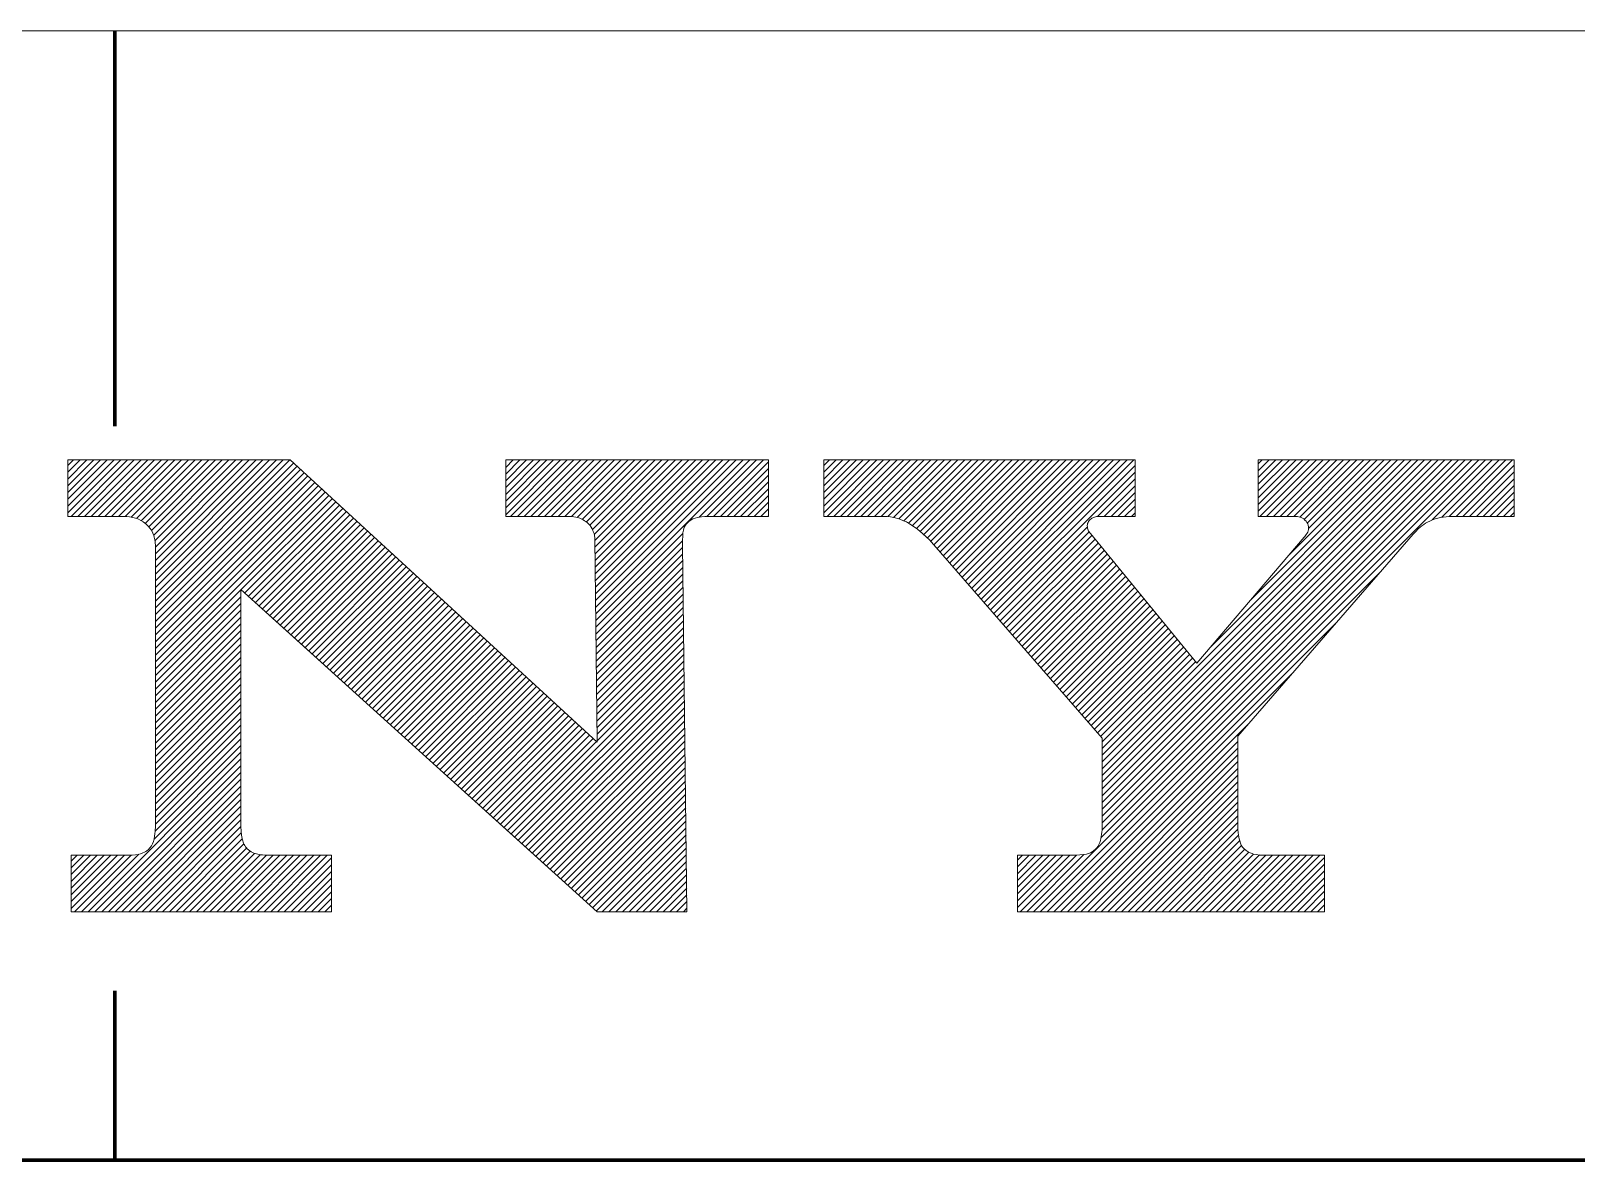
# Paper-space layout 'Sheet 1' of a CAD drawing. Header units: millimetres. Extents: x 0 to 594, y 0 to 420.
# Drawn here: x 296.26 to 309.93, y 410 to 420 of the extents above; entities that cross this region are included whole.
import ezdxf

# ---------------------------------------------------------------- set-up
doc = ezdxf.new("R2010")
doc.units = ezdxf.units.MM
doc.layers.add('1', color=7, linetype='Continuous')

psp = doc.layouts.new('Sheet 1')

# ---------------------------------------------------------------- linework, layer by layer
at = {"layer": '1', "color": 146, "linetype": 'Continuous', "lineweight": 13}
for p, q in [((0, 420), (594, 420)), ((296.583801, 416.200012), (298.551758, 416.200012)), ((296.583801, 415.699799), (296.583801, 416.200012)), ((296.583801, 415.732025), (297.051758, 416.200012)), ((296.583801, 415.791901), (296.991913, 416.200012)), ((296.583801, 415.851746), (296.932037, 416.200012)), ((296.583801, 415.911621), (296.872192, 416.200012)), ((296.583801, 415.971466), (296.812317, 416.200012)), ((296.583801, 416.031342), (296.752472, 416.200012)), ((296.583801, 416.091217), (296.692596, 416.200012)), ((296.583801, 416.151062), (296.632721, 416.200012)), ((296.611389, 415.699799), (297.111633, 416.200012)), ((296.671234, 415.699799), (297.171478, 416.200012)), ((296.73114, 415.699799), (297.231354, 416.200012)), ((296.790985, 415.699799), (297.291229, 416.200012)), ((296.850861, 415.699799), (297.351105, 416.200012)), ((296.910706, 415.699799), (297.41095, 416.200012)), ((296.970581, 415.699799), (297.470825, 416.200012)), ((297.030426, 415.699799), (297.530701, 416.200012)), ((297.090271, 415.699738), (297.590546, 416.200012)), ((297.144073, 415.693695), (297.650421, 416.200012)), ((297.191559, 415.681305), (297.710266, 416.200012)), ((297.232727, 415.662628), (297.770142, 416.200012)), ((297.268097, 415.638092), (297.829987, 416.200012)), ((297.299011, 415.609161), (297.889862, 416.200012)), ((297.324188, 415.574493), (297.949707, 416.200012)), ((297.343109, 415.533508), (298.009583, 416.200012)), ((297.354523, 415.485046), (298.069458, 416.200012)), ((297.358307, 415.009979), (298.54837, 416.200012)), ((297.358307, 415.069824), (298.488495, 416.200012)), ((297.358307, 415.1297), (298.42865, 416.200012)), ((297.358307, 415.189545), (298.368774, 416.200012)), ((297.358307, 415.24942), (298.308899, 416.200012)), ((297.358307, 415.309265), (298.249054, 416.200012)), ((297.358307, 415.369141), (298.189178, 416.200012)), ((297.358307, 415.429016), (298.129333, 416.200012)), ((297.358307, 414.950104), (298.581146, 416.172943)), ((301.269501, 413.699707), (298.551758, 416.199982)), ((300.458679, 415.699799), (300.458679, 416.200012)), ((300.458679, 416.200012), (302.783783, 416.200012)), ((300.458679, 415.71579), (300.942902, 416.200012)), ((300.458679, 415.775635), (300.883026, 416.200012)), ((300.458679, 415.83551), (300.823181, 416.200012)), ((300.458679, 415.895386), (300.763306, 416.200012)), ((300.458679, 415.955231), (300.703461, 416.200012)), ((300.458679, 416.015106), (300.643585, 416.200012)), ((300.458679, 416.074951), (300.58374, 416.200012)), ((300.458679, 416.134827), (300.523865, 416.200012)), ((300.458679, 416.194672), (300.46402, 416.200012)), ((300.502533, 415.699799), (301.002777, 416.200012)), ((300.562408, 415.699799), (301.062653, 416.200012)), ((300.622253, 415.699799), (301.122498, 416.200012)), ((300.682129, 415.699799), (301.182373, 416.200012)), ((300.741974, 415.699799), (301.242218, 416.200012)), ((300.801849, 415.699799), (301.302094, 416.200012)), ((300.861694, 415.699799), (301.361969, 416.200012)), ((300.92157, 415.699799), (301.421814, 416.200012)), ((300.981445, 415.699799), (301.481689, 416.200012)), ((301.040741, 415.699219), (301.541534, 416.200012)), ((301.092346, 415.690948), (301.60141, 416.200012)), ((301.135498, 415.674225), (301.661255, 416.200012)), ((301.172272, 415.651184), (301.72113, 416.200012)), ((301.202576, 415.621613), (301.781006, 416.200012)), ((301.225708, 415.584869), (301.840881, 416.200012)), ((301.24234, 415.541626), (301.900726, 416.200012)), ((301.247925, 415.487366), (301.960602, 416.200012)), ((301.248627, 415.428223), (302.020447, 416.200012)), ((301.249359, 415.369049), (302.080322, 416.200012)), ((301.250061, 415.309906), (302.140167, 416.200012)), ((301.250793, 415.250732), (302.200043, 416.200012)), ((301.251495, 415.19162), (302.259918, 416.200012)), ((301.252228, 415.132477), (302.319763, 416.200012)), ((301.25293, 415.073303), (302.379639, 416.200012)), ((301.253632, 415.01413), (302.439484, 416.200012)), ((301.254333, 414.955017), (302.49939, 416.200012)), ((301.255066, 414.895874), (302.559235, 416.200012)), ((301.255768, 414.8367), (302.61911, 416.200012)), ((302.172211, 415.693268), (302.678955, 416.200012)), ((302.238464, 415.699677), (302.738831, 416.200012)), ((302.298431, 415.699799), (302.783783, 416.18512)), ((302.783783, 416.200012), (302.783783, 415.699799)), ((303.274689, 416.200012), (303.274689, 415.699799)), ((306.02887, 416.200012), (303.274689, 416.200012)), ((303.274689, 415.732025), (303.742676, 416.200012)), ((303.274689, 415.791901), (303.682831, 416.200012)), ((303.274689, 415.851746), (303.622955, 416.200012)), ((303.274689, 415.911621), (303.56311, 416.200012)), ((303.274689, 415.971466), (303.503235, 416.200012)), ((303.274689, 416.031342), (303.44339, 416.200012)), ((303.274689, 416.091217), (303.383514, 416.200012)), ((303.274689, 416.151062), (303.323639, 416.200012)), ((303.302307, 415.699799), (303.802551, 416.200012)), ((303.362152, 415.699799), (303.862427, 416.200012)), ((303.422028, 415.699799), (303.922272, 416.200012)), ((303.481903, 415.699799), (303.982147, 416.200012)), ((303.541779, 415.699799), (304.041992, 416.200012)), ((303.601624, 415.699799), (304.101868, 416.200012)), ((303.661499, 415.699799), (304.161743, 416.200012)), ((303.721344, 415.699799), (304.221619, 416.200012)), ((303.781219, 415.699799), (304.281464, 416.200012)), ((303.840027, 415.6987), (304.341339, 416.200012)), ((303.891846, 415.690704), (304.401184, 416.200012)), ((303.939026, 415.678009), (304.46106, 416.200012)), ((303.982483, 415.661591), (304.520905, 416.200012)), ((304.022369, 415.641571), (304.58078, 416.200012)), ((304.059509, 415.618896), (304.640625, 416.200012)), ((304.094299, 415.593842), (304.7005, 416.200012)), ((304.127197, 415.566833), (304.760376, 416.200012)), ((304.159149, 415.53894), (304.820221, 416.200012)), ((304.190308, 415.510223), (304.880096, 416.200012)), ((304.220734, 415.480804), (304.939972, 416.200012)), ((304.249115, 415.44931), (304.999847, 416.200012)), ((304.276947, 415.417297), (305.059692, 416.200012)), ((304.304779, 415.385254), (305.119568, 416.200012)), ((304.332642, 415.35321), (305.179413, 416.200012)), ((304.360443, 415.321198), (305.239288, 416.200012)), ((304.388306, 415.289154), (305.299133, 416.200012)), ((304.416107, 415.257141), (305.359009, 416.200012)), ((304.44397, 415.225098), (305.418854, 416.200012)), ((304.471771, 415.193054), (305.478729, 416.200012)), ((304.499634, 415.161041), (305.538605, 416.200012)), ((304.527435, 415.129028), (305.59848, 416.200012)), ((304.555298, 415.096985), (305.658325, 416.200012)), ((304.583099, 415.064941), (305.718201, 416.200012)), ((304.610962, 415.032898), (305.778046, 416.200012)), ((304.638794, 415.000885), (305.837921, 416.200012)), ((304.666626, 414.968872), (305.897797, 416.200012)), ((304.694458, 414.936829), (305.957642, 416.200012)), ((304.72229, 414.904785), (306.017517, 416.200012)), ((305.130432, 412.200012), (309.130402, 416.200012)), ((305.728638, 412.858093), (309.070557, 416.200012)), ((305.736847, 412.926178), (309.010681, 416.200012)), ((305.737946, 412.987152), (308.950836, 416.200012)), ((305.737946, 413.046997), (308.890961, 416.200012)), ((305.737946, 413.106873), (308.831116, 416.200012)), ((305.737946, 413.166718), (308.77124, 416.200012)), ((305.737946, 413.226593), (308.711365, 416.200012)), ((305.737946, 413.286469), (308.65152, 416.200012)), ((305.737946, 413.346313), (308.591644, 416.200012)), ((305.737946, 413.406189), (308.531799, 416.200012)), ((305.737946, 413.466034), (308.471924, 416.200012)), ((305.737946, 413.525909), (308.412048, 416.200012)), ((306.02887, 416.200012), (306.02887, 415.699799)), ((306.701782, 414.549591), (308.352173, 416.200012)), ((307.048401, 414.956116), (308.292328, 416.200012)), ((307.119781, 416.200012), (307.119781, 415.699799)), ((309.383759, 416.200012), (307.119781, 416.200012)), ((307.119781, 415.74585), (307.573975, 416.200012)), ((307.119781, 415.805695), (307.514099, 416.200012)), ((307.119781, 415.86557), (307.454224, 416.200012)), ((307.119781, 415.925415), (307.394379, 416.200012)), ((307.119781, 415.985291), (307.334503, 416.200012)), ((307.119781, 416.045135), (307.274658, 416.200012)), ((307.119781, 416.105011), (307.214783, 416.200012)), ((307.119781, 416.164886), (307.154938, 416.200012)), ((307.133606, 415.699799), (307.63382, 416.200012)), ((307.193451, 415.699799), (307.693695, 416.200012)), ((307.253326, 415.699799), (307.75354, 416.200012)), ((307.313171, 415.699799), (307.813416, 416.200012)), ((307.373047, 415.699799), (307.873291, 416.200012)), ((307.39505, 415.36261), (308.232452, 416.200012)), ((307.432892, 415.699799), (307.933167, 416.200012)), ((307.487671, 415.694672), (307.993011, 416.200012)), ((307.526306, 415.673462), (308.052887, 416.200012)), ((307.553406, 415.640656), (308.112732, 416.200012)), ((307.564484, 415.591888), (308.172607, 416.200012)), ((308.659241, 415.668976), (309.190277, 416.200012)), ((308.74295, 415.692841), (309.250153, 416.200012)), ((308.809174, 415.699219), (309.310028, 416.200012)), ((308.869629, 415.699799), (309.369873, 416.200012)), ((308.929504, 415.699799), (309.383759, 416.154053)), ((309.383759, 416.200012), (309.383759, 415.699799)), ((297.358307, 414.890259), (298.612335, 416.144257)), ((297.358307, 414.830383), (298.643494, 416.11554)), ((297.358307, 414.770508), (298.674683, 416.086914)), ((297.358307, 414.710663), (298.705872, 416.058228)), ((297.358307, 414.650787), (298.73703, 416.02951)), ((302.358307, 415.699799), (302.783783, 416.125275)), ((302.418152, 415.699799), (302.783783, 416.065399)), ((304.750122, 414.872772), (306.02887, 416.15152)), ((304.777954, 414.840759), (306.02887, 416.091644)), ((305.696198, 415.699097), (306.02887, 416.031799)), ((308.989349, 415.699799), (309.383759, 416.094177)), ((309.049225, 415.699799), (309.383759, 416.034332)), ((297.358307, 414.590942), (298.768219, 416.000824)), ((297.358307, 414.531067), (298.799408, 415.972137)), ((297.358307, 414.471222), (298.830566, 415.943451)), ((297.358307, 414.411346), (298.861755, 415.914795)), ((297.358307, 414.351501), (298.892944, 415.886108)), ((302.478027, 415.699799), (302.783783, 416.005554)), ((302.537872, 415.699799), (302.783783, 415.945679)), ((302.597778, 415.699799), (302.783783, 415.885834)), ((305.756714, 415.699799), (306.02887, 415.971924)), ((305.816589, 415.699799), (306.02887, 415.912079)), ((309.10907, 415.699799), (309.383759, 415.974457)), ((309.168945, 415.699799), (309.383759, 415.914581)), ((298.1185, 415.051819), (298.924133, 415.857422)), ((298.149902, 415.023376), (298.955292, 415.828735)), ((298.181335, 414.994934), (298.986481, 415.800049)), ((298.212769, 414.966492), (299.01767, 415.771362)), ((298.244202, 414.938049), (299.048828, 415.742645)), ((302.657623, 415.699799), (302.783783, 415.825958)), ((302.717499, 415.699799), (302.783783, 415.766083)), ((305.876465, 415.699799), (306.02887, 415.852203)), ((305.93631, 415.699799), (306.02887, 415.792358)), ((309.22879, 415.699799), (309.383759, 415.854736)), ((309.288666, 415.699799), (309.383759, 415.794861)), ((297.089233, 415.699799), (296.583801, 415.699799)), ((298.275604, 414.909607), (299.080017, 415.71402)), ((298.307037, 414.881165), (299.111206, 415.685303)), ((298.33847, 414.852692), (299.142365, 415.656616)), ((298.369904, 414.824249), (299.173553, 415.62793)), ((300.458679, 415.699799), (301.018677, 415.699799)), ((302.244873, 415.699799), (302.783783, 415.699799)), ((302.777344, 415.699799), (302.783783, 415.706238)), ((303.831055, 415.699799), (303.274689, 415.699799)), ((304.805786, 414.808716), (305.606415, 415.609344)), ((305.715393, 415.699799), (306.02887, 415.699799)), ((305.996185, 415.699799), (306.02887, 415.732483)), ((307.444153, 415.699799), (307.119781, 415.699799)), ((308.825226, 415.699799), (309.383759, 415.699799)), ((309.348541, 415.699799), (309.383759, 415.735016)), ((298.401306, 414.795807), (299.204742, 415.599243)), ((298.432739, 414.767365), (299.235901, 415.570557)), ((298.464172, 414.738922), (299.26709, 415.541901)), ((298.495575, 414.710541), (299.298279, 415.513214)), ((298.527008, 414.682098), (299.329468, 415.484528)), ((301.269501, 413.699707), (301.247772, 415.501068)), ((301.2565, 414.777557), (302.026794, 415.547852)), ((301.257202, 414.718384), (302.023529, 415.484741)), ((305.737885, 413.736084), (304.228088, 415.47348)), ((304.833618, 414.776672), (305.621155, 415.56424)), ((304.86145, 414.744629), (305.647308, 415.530487)), ((304.889282, 414.712616), (305.674286, 415.497589)), ((305.633179, 415.547699), (306.574249, 414.400116)), ((306.574249, 414.400055), (307.525543, 415.515686)), ((308.491455, 415.543976), (306.937988, 413.75415)), ((297.358307, 412.949768), (297.358307, 415.449554)), ((298.558441, 414.653656), (299.360626, 415.455841)), ((298.589874, 414.625214), (299.391815, 415.427155)), ((298.621277, 414.596771), (299.423004, 415.398438)), ((298.65271, 414.568329), (299.454163, 415.369751)), ((298.684113, 414.539886), (299.485352, 415.341125)), ((301.257935, 414.659271), (302.023346, 415.424652)), ((301.258636, 414.600098), (302.024078, 415.36554)), ((302.023041, 415.449554), (302.063049, 412.200043)), ((304.917114, 414.680603), (305.701233, 415.464722)), ((304.944946, 414.64856), (305.72821, 415.431824)), ((304.972809, 414.616516), (305.755188, 415.398895)), ((305.00061, 414.584473), (305.782166, 415.366028)), ((305.028473, 414.55249), (305.809113, 415.33313)), ((298.715576, 414.511444), (299.516541, 415.312408)), ((298.746979, 414.483002), (299.547699, 415.283722)), ((298.778412, 414.454559), (299.578888, 415.255035)), ((298.809814, 414.426117), (299.610077, 415.226349)), ((298.841248, 414.397675), (299.641235, 415.197662)), ((301.259338, 414.540955), (302.024811, 415.306396)), ((301.26004, 414.481781), (302.025513, 415.247253)), ((305.056274, 414.520447), (305.83609, 415.300262)), ((305.084137, 414.488403), (305.863068, 415.267365)), ((305.111969, 414.45636), (305.890045, 415.234436)), ((305.139801, 414.424316), (305.917023, 415.201599)), ((305.190277, 412.200012), (308.209961, 415.219696)), ((298.872681, 414.369263), (299.672424, 415.169006)), ((298.904114, 414.34082), (299.703583, 415.14032)), ((298.935516, 414.312378), (299.734802, 415.111633)), ((298.966949, 414.283936), (299.765961, 415.082947)), ((301.260773, 414.422638), (302.026245, 415.188141)), ((301.261475, 414.363525), (302.026978, 415.128998)), ((301.262207, 414.304352), (302.02771, 415.069885)), ((305.167633, 414.392334), (305.94397, 415.168671)), ((305.195465, 414.360291), (305.970947, 415.135803)), ((305.223297, 414.328247), (305.997925, 415.102905)), ((305.251129, 414.296204), (306.024902, 415.070007)), ((297.358307, 414.291626), (298.115509, 415.048828)), ((297.358307, 414.23175), (298.115509, 414.988922)), ((297.358307, 414.171844), (298.115509, 414.929077)), ((298.115509, 415.054504), (298.115417, 412.949768)), ((301.269592, 412.200012), (298.115509, 415.054504)), ((298.998383, 414.255493), (299.797119, 415.05423)), ((299.029785, 414.227051), (299.828339, 415.025543)), ((299.061218, 414.198608), (299.859497, 414.996857)), ((299.092651, 414.170166), (299.890686, 414.968201)), ((299.124084, 414.141724), (299.921844, 414.939514)), ((301.262909, 414.245209), (302.028442, 415.010712)), ((301.263611, 414.186035), (302.029175, 414.951599)), ((305.278961, 414.264221), (306.05188, 415.03714)), ((305.306793, 414.232178), (306.078857, 415.004211)), ((305.334625, 414.200134), (306.105835, 414.971313)), ((305.362457, 414.168091), (306.132782, 414.938446)), ((297.358307, 414.112), (298.115509, 414.869202)), ((297.358307, 414.052124), (298.115509, 414.809326)), ((299.155487, 414.113281), (299.953033, 414.910828)), ((299.18692, 414.084839), (299.984222, 414.882141)), ((299.218353, 414.056396), (300.015381, 414.853455)), ((299.249786, 414.027954), (300.04657, 414.824768)), ((299.281189, 413.999542), (300.077759, 414.796112)), ((301.264343, 414.126923), (302.029877, 414.892426)), ((301.265045, 414.067749), (302.03064, 414.833313)), ((305.390289, 414.136108), (306.15976, 414.905548)), ((305.418121, 414.104065), (306.186737, 414.872681)), ((305.445953, 414.072021), (306.213715, 414.839752)), ((305.473785, 414.039978), (306.240692, 414.806854)), ((297.358307, 413.992279), (298.115509, 414.749481)), ((297.358307, 413.932404), (298.115509, 414.689606)), ((299.312622, 413.9711), (300.108917, 414.767426)), ((299.344055, 413.942657), (300.140106, 414.738739)), ((299.375458, 413.914215), (300.171295, 414.710052)), ((299.406891, 413.885773), (300.202484, 414.681335)), ((299.438324, 413.85733), (300.233643, 414.652649)), ((301.265778, 414.008606), (302.031342, 414.7742)), ((301.266479, 413.949432), (302.032074, 414.715027)), ((301.267212, 413.890289), (302.032806, 414.655914)), ((305.250153, 412.200012), (307.81665, 414.76651)), ((305.501617, 414.007935), (306.26767, 414.773987)), ((305.529449, 413.975952), (306.294647, 414.741089)), ((305.557312, 413.943909), (306.321594, 414.708221)), ((305.585144, 413.911865), (306.348572, 414.675323)), ((297.358307, 413.872559), (298.115509, 414.629761)), ((297.358307, 413.812683), (298.115509, 414.569885)), ((299.469727, 413.828888), (300.264832, 414.623962)), ((299.50116, 413.800446), (300.296021, 414.595306)), ((299.532593, 413.772003), (300.327179, 414.56662)), ((299.563995, 413.743561), (300.358368, 414.537933)), ((301.267914, 413.831177), (302.033508, 414.596771)), ((301.268616, 413.772003), (302.034271, 414.537659)), ((305.612976, 413.879822), (306.375549, 414.642395)), ((305.640808, 413.847839), (306.402527, 414.609528)), ((305.66864, 413.815796), (306.429504, 414.57663)), ((305.696472, 413.783752), (306.456482, 414.543732)), ((297.358307, 413.752838), (298.115509, 414.509979)), ((297.358307, 413.692963), (298.115479, 414.450134)), ((297.358307, 413.633087), (298.115479, 414.390259)), ((299.595428, 413.715118), (300.389557, 414.509247)), ((299.626862, 413.686676), (300.420715, 414.48056)), ((299.658295, 413.658264), (300.451904, 414.451874)), ((299.689697, 413.629822), (300.483093, 414.423218)), ((299.72113, 413.601379), (300.514252, 414.394531)), ((300.506744, 412.890411), (302.035706, 414.419373)), ((301.269318, 413.71286), (302.035004, 414.478485)), ((305.724304, 413.751709), (306.483429, 414.510864)), ((305.737946, 413.705475), (306.510406, 414.477936)), ((305.737946, 413.64563), (306.537384, 414.445068)), ((305.737946, 413.585754), (306.564362, 414.41217)), ((297.358307, 413.573242), (298.115479, 414.330414)), ((297.358307, 413.513367), (298.115479, 414.270538)), ((299.752563, 413.572937), (300.545441, 414.365845)), ((299.783997, 413.544495), (300.57663, 414.337128)), ((299.815399, 413.516052), (300.607819, 414.308441)), ((299.846832, 413.48761), (300.638977, 414.279755)), ((299.878265, 413.459167), (300.670166, 414.251068)), ((300.538177, 412.861969), (302.036438, 414.36026)), ((300.56958, 412.833527), (302.03717, 414.301086)), ((300.601013, 412.805084), (302.037903, 414.241974)), ((305.310028, 412.200012), (307.42334, 414.313385)), ((297.358307, 413.453522), (298.115479, 414.210693)), ((297.358307, 413.393646), (298.115479, 414.150818)), ((299.909668, 413.430725), (300.701355, 414.222412)), ((299.941101, 413.402283), (300.732513, 414.193726)), ((299.972534, 413.37384), (300.763702, 414.165039)), ((300.003967, 413.345398), (300.794891, 414.136353)), ((300.03537, 413.317017), (300.82605, 414.107666)), ((300.632446, 412.776642), (302.038635, 414.1828)), ((300.663879, 412.748199), (302.039337, 414.123688)), ((297.358307, 413.333801), (298.115479, 414.090942)), ((297.358307, 413.273926), (298.115448, 414.031097)), ((297.358307, 413.214081), (298.115448, 413.971191)), ((300.066803, 413.288574), (300.857239, 414.078979)), ((300.098206, 413.260132), (300.888428, 414.050323)), ((300.129669, 413.231689), (300.919586, 414.021637)), ((300.161072, 413.203247), (300.950775, 413.99292)), ((300.192505, 413.174805), (300.981934, 413.964233)), ((300.695282, 412.719757), (302.04007, 414.064545)), ((300.726715, 412.691315), (302.040833, 414.005432)), ((297.358307, 413.154205), (298.115448, 413.911316)), ((297.358307, 413.09433), (298.115448, 413.851471)), ((300.223907, 413.146362), (301.013153, 413.935547)), ((300.255371, 413.11792), (301.044312, 413.90686)), ((300.286774, 413.089478), (301.07547, 413.878174)), ((300.318207, 413.061035), (301.106689, 413.849518)), ((300.758148, 412.662872), (302.041534, 413.946289)), ((300.789581, 412.63446), (302.042267, 413.887146)), ((300.820984, 412.606018), (302.042999, 413.828033)), ((305.369873, 412.200012), (307.03006, 413.860229)), ((297.358307, 413.034485), (298.115448, 413.791595)), ((297.358307, 412.974609), (298.115448, 413.73175)), ((300.349609, 413.032593), (301.137848, 413.820831)), ((300.381042, 413.00415), (301.169037, 413.792145)), ((300.412476, 412.975739), (301.200195, 413.763458)), ((300.443878, 412.947296), (301.231384, 413.734772)), ((300.475311, 412.918854), (301.262573, 413.706055)), ((300.852417, 412.577576), (302.043732, 413.76886)), ((300.88385, 412.549133), (302.044464, 413.709747)), ((305.429749, 412.200012), (306.937958, 413.708252)), ((305.737946, 413.73587), (305.737946, 412.949738)), ((306.937958, 412.949768), (306.937958, 413.754242)), ((297.346283, 412.842834), (298.115448, 413.61203)), ((297.356689, 412.913116), (298.115448, 413.671875)), ((300.915253, 412.520691), (302.045166, 413.650574)), ((300.946686, 412.492249), (302.045898, 413.591461)), ((305.489594, 412.200012), (306.937958, 413.648407)), ((305.549469, 412.200012), (306.937958, 413.588531)), ((296.763306, 412.200012), (298.115448, 413.552155)), ((296.823181, 412.200012), (298.115448, 413.492279)), ((296.883057, 412.200012), (298.115448, 413.432404)), ((300.978088, 412.463806), (302.046631, 413.532349)), ((301.009521, 412.435364), (302.047363, 413.473206)), ((305.609314, 412.200012), (306.937958, 413.528687)), ((305.669189, 412.200012), (306.937958, 413.468811)), ((296.942932, 412.200012), (298.115448, 413.372528)), ((297.002777, 412.200012), (298.115448, 413.312653)), ((301.040955, 412.406921), (302.048096, 413.414062)), ((301.072388, 412.378479), (302.048828, 413.354919)), ((301.10379, 412.350037), (302.04953, 413.295807)), ((305.729034, 412.200012), (306.937958, 413.408936)), ((305.78891, 412.200012), (306.937958, 413.34906)), ((305.848785, 412.200012), (306.937958, 413.289185)), ((297.062653, 412.200012), (298.115417, 413.252808)), ((297.122498, 412.200012), (298.115417, 413.192932)), ((301.135223, 412.321594), (302.050293, 413.236633)), ((301.166656, 412.293152), (302.050995, 413.177521)), ((305.908661, 412.200012), (306.937958, 413.229309)), ((305.968506, 412.200012), (306.937958, 413.169464)), ((297.182373, 412.200012), (298.115417, 413.133087)), ((297.242218, 412.200012), (298.115417, 413.073212)), ((297.302094, 412.200012), (298.115417, 413.013367)), ((301.19809, 412.26474), (302.051727, 413.118408)), ((301.229492, 412.236298), (302.05246, 413.059235)), ((306.028381, 412.200012), (306.937958, 413.109589)), ((306.088226, 412.200012), (306.937958, 413.049744)), ((297.361938, 412.200012), (298.115417, 412.953491)), ((297.421814, 412.200012), (298.118652, 412.896851)), ((301.260925, 412.207855), (302.053192, 413.000122)), ((301.312958, 412.200012), (302.053925, 412.940979)), ((301.372833, 412.200012), (302.054657, 412.881836)), ((306.148102, 412.200012), (306.937958, 412.989868)), ((306.207977, 412.200012), (306.938721, 412.930786)), ((306.267822, 412.200012), (306.944092, 412.876282)), ((297.481689, 412.200012), (298.127197, 412.845551)), ((297.541534, 412.200012), (298.141479, 412.799957)), ((297.60141, 412.200012), (298.165283, 412.763916)), ((297.661285, 412.200012), (298.197174, 412.735962)), ((301.432678, 412.200012), (302.055359, 412.822693)), ((301.492554, 412.200012), (302.056091, 412.76358)), ((306.327698, 412.200012), (306.954529, 412.826874)), ((306.387543, 412.200012), (306.972229, 412.784698)), ((306.447418, 412.200012), (306.999939, 412.752533)), ((296.612885, 412.200012), (296.612885, 412.699799)), ((296.612885, 412.699799), (297.126343, 412.699799)), ((296.612885, 412.229156), (297.083466, 412.699799)), ((296.612885, 412.289032), (297.023621, 412.699799)), ((296.612885, 412.348877), (296.963745, 412.699799)), ((296.612885, 412.408752), (296.9039, 412.699799)), ((296.612885, 412.468597), (296.844025, 412.699799)), ((296.612885, 412.528473), (296.78418, 412.699799)), ((296.612885, 412.588318), (296.724304, 412.699799)), ((296.612885, 412.648193), (296.664459, 412.699799)), ((296.643585, 412.200012), (297.14444, 412.700867)), ((296.703461, 412.200012), (297.212036, 412.708588)), ((297.72113, 412.200012), (298.236755, 412.715668)), ((297.781006, 412.200012), (298.285828, 412.704834)), ((297.840881, 412.200012), (298.340973, 412.700104)), ((297.900726, 412.200012), (298.400482, 412.699799)), ((297.960602, 412.200012), (298.460358, 412.699799)), ((298.020447, 412.200012), (298.520203, 412.699799)), ((298.080322, 412.200012), (298.580078, 412.699799)), ((298.140167, 412.200012), (298.639923, 412.699799)), ((298.200043, 412.200012), (298.699799, 412.699799)), ((298.259888, 412.200012), (298.759674, 412.699799)), ((298.319763, 412.200012), (298.81955, 412.699799)), ((298.347412, 412.699799), (298.915405, 412.699799)), ((298.379639, 412.200012), (298.879395, 412.699799)), ((298.439514, 412.200012), (298.915405, 412.675934)), ((298.499359, 412.200012), (298.915405, 412.616058)), ((298.915405, 412.699799), (298.915405, 412.200012)), ((301.552429, 412.200012), (302.056824, 412.704468)), ((301.612305, 412.200043), (302.057556, 412.645294)), ((304.988129, 412.699799), (305.505951, 412.699799)), ((304.988129, 412.200012), (304.988129, 412.699799)), ((304.988129, 412.237335), (305.450562, 412.699799)), ((304.988129, 412.297211), (305.390717, 412.699799)), ((304.988129, 412.357056), (305.330841, 412.699799)), ((304.988129, 412.416931), (305.270996, 412.699799)), ((304.988129, 412.476776), (305.211121, 412.699799)), ((304.988129, 412.536652), (305.151276, 412.699799)), ((304.988129, 412.596527), (305.0914, 412.699799)), ((304.988129, 412.656372), (305.031555, 412.699799)), ((305.010681, 412.200012), (305.510803, 412.700104)), ((305.070557, 412.200012), (305.576721, 412.706146)), ((306.507263, 412.200012), (307.034515, 412.727264)), ((306.567139, 412.200012), (307.077301, 412.710175)), ((306.627014, 412.200012), (307.129333, 412.702362)), ((306.68689, 412.200012), (307.186646, 412.699799)), ((306.746735, 412.200012), (307.24649, 412.699799)), ((306.80661, 412.200012), (307.306366, 412.699799)), ((306.866455, 412.200012), (307.366211, 412.699799)), ((306.926331, 412.200012), (307.426086, 412.699799)), ((306.986206, 412.200012), (307.485931, 412.699799)), ((307.046051, 412.200012), (307.545807, 412.699799)), ((307.105927, 412.200012), (307.605682, 412.699799)), ((307.165771, 412.200012), (307.665527, 412.699799)), ((307.169952, 412.699799), (307.705963, 412.699799)), ((307.225647, 412.200012), (307.705963, 412.680298)), ((307.285492, 412.200012), (307.705963, 412.620453)), ((307.705963, 412.699799), (307.705963, 412.200012)), ((298.559235, 412.200012), (298.915405, 412.556213)), ((298.61908, 412.200012), (298.915405, 412.496338)), ((301.67215, 412.200043), (302.058289, 412.586182)), ((301.732025, 412.200043), (302.059021, 412.527008)), ((301.79187, 412.200043), (302.059753, 412.467896)), ((307.345398, 412.200012), (307.705963, 412.560577)), ((307.405243, 412.200012), (307.705963, 412.500732)), ((298.678955, 412.200012), (298.915405, 412.436493)), ((298.738831, 412.200012), (298.915405, 412.376617)), ((301.851746, 412.200043), (302.060486, 412.408752)), ((301.911621, 412.200043), (302.061188, 412.349609)), ((307.465118, 412.200012), (307.705963, 412.440857)), ((307.524963, 412.200012), (307.705963, 412.381012)), ((298.915405, 412.200012), (296.612885, 412.200012)), ((298.798676, 412.200012), (298.915405, 412.316772)), ((298.858551, 412.200012), (298.915405, 412.256897)), ((302.063049, 412.200043), (301.269592, 412.200012)), ((301.971497, 412.200043), (302.06192, 412.290497)), ((302.031342, 412.200043), (302.062653, 412.231354)), ((304.988129, 412.200012), (307.705963, 412.200012)), ((307.584839, 412.200012), (307.705963, 412.321136)), ((307.644684, 412.200012), (307.705963, 412.261292)), ((307.704559, 412.200012), (307.705963, 412.201416))]:
    psp.add_line(p, q, dxfattribs=at)
at = {"layer": '1', "color": 146, "linetype": 'Continuous', "lineweight": 70}
for p, q in [((297, 420), (297, 416.500031)), ((297, 410), (297, 411.500031)), ((25.000002, 410), (584, 410))]:
    psp.add_line(p, q, dxfattribs=at)
at = {"layer": '1', "color": 146, "linetype": 'Continuous', "lineweight": 13}
for points in [[(297.358314, 415.449549, 0), (297.357032, 415.464142, 0), (297.355399, 415.47857, 0), (297.353456, 415.492792, 0), (297.351038, 415.506186, 0), (297.348557, 415.516976, 0), (297.344485, 415.530081, 0), (297.335783, 415.551496, 0), (297.322678, 415.577458, 0), (297.309883, 415.596475, 0), (297.295041, 415.613838, 0), (297.274474, 415.633186, 0), (297.250662, 415.651666, 0), (297.227945, 415.665556, 0), (297.208494, 415.674858, 0), (297.194417, 415.680439, 0), (297.18158, 415.684408, 0), (297.157789, 415.690816, 0), (297.129201, 415.696851, 0), (297.105058, 415.699291, 0), (297.089224, 415.699787, 0)], [(301.247772, 415.50106, 0), (301.246593, 415.514868, 0), (301.244857, 415.52789, 0), (301.243245, 415.537812, 0), (301.240496, 415.54914, 0), (301.233426, 415.568156, 0), (301.223029, 415.590646, 0), (301.21381, 415.606438, 0), (301.20486, 415.618965, 0), (301.193739, 415.631946, 0), (301.181584, 415.643604, 0), (301.168851, 415.653898, 0), (301.156139, 415.662662, 0), (301.144191, 415.669814, 0), (301.131376, 415.676346, 0), (301.114405, 415.68354, 0), (301.095016, 415.690237, 0), (301.078418, 415.694578, 0), (301.061592, 415.697596, 0), (301.038585, 415.699373, 0), (301.01868, 415.699787, 0)], [(302.244858, 415.699787, 0), (302.220281, 415.699415, 0), (302.1925, 415.696851, 0), (302.15676, 415.690526, 0), (302.116122, 415.677793, 0), (302.081499, 415.656833, 0), (302.05504, 415.630458, 0), (302.039207, 415.603793, 0), (302.031765, 415.579649, 0), (302.027362, 415.555175, 0), (302.025213, 415.52789, 0), (302.023559, 415.487087, 0), (302.023042, 415.449549, 0)], [(304.228138, 415.473444, 0), (304.208149, 415.493246, 0), (304.183799, 415.516439, 0), (304.147956, 415.54914, 0), (304.104507, 415.586264, 0), (304.06637, 415.614541, 0), (304.033193, 415.635584, 0), (304.005226, 415.651128, 0), (303.980132, 415.662662, 0), (303.945571, 415.676016, 0), (303.905945, 415.688046, 0), (303.863695, 415.695942, 0), (303.831056, 415.699787, 0)], [(305.715406, 415.699787, 0), (305.706063, 415.69958, 0), (305.695046, 415.699043, 0), (305.686405, 415.698216, 0), (305.678323, 415.696851, 0), (305.670241, 415.694619, 0), (305.662324, 415.691725, 0), (305.654883, 415.688501, 0), (305.647048, 415.684408, 0), (305.63907, 415.679281, 0), (305.631049, 415.672667, 0), (305.623505, 415.664399, 0), (305.6172, 415.655345, 0), (305.612467, 415.646002, 0), (305.609221, 415.637031, 0), (305.607278, 415.628969, 0), (305.606307, 415.619709, 0), (305.606431, 415.608216, 0), (305.607733, 415.597013, 0), (305.610296, 415.586925, 0), (305.613583, 415.578202, 0), (305.61718, 415.570844, 0), (305.621582, 415.563526, 0), (305.627019, 415.555589, 0), (305.63322, 415.547693, 0)], [(307.52559, 415.515695, 0), (307.531233, 415.522475, 0), (307.537228, 415.530081, 0), (307.544442, 415.539879, 0), (307.551759, 415.551331, 0), (307.556823, 415.561914, 0), (307.560482, 415.572332, 0), (307.563376, 415.583287, 0), (307.564864, 415.595028, 0), (307.56412, 415.608051, 0), (307.561185, 415.6219, 0), (307.556617, 415.634592, 0), (307.550292, 415.646539, 0), (307.541982, 415.657784, 0), (307.532122, 415.668285, 0), (307.521146, 415.677959, 0), (307.509591, 415.685855, 0), (307.499649, 415.690857, 0), (307.487763, 415.69466, 0), (307.465832, 415.698133, 0), (307.444148, 415.699787, 0)], [(308.825232, 415.699787, 0), (308.808096, 415.699167, 0), (308.783064, 415.697596, 0), (308.756874, 415.69495, 0), (308.730685, 415.690981, 0), (308.707058, 415.685607, 0), (308.684114, 415.678537, 0), (308.660384, 415.669484, 0), (308.638308, 415.659727, 0), (308.617989, 415.649557, 0), (308.599778, 415.639222, 0), (308.583283, 415.628556, 0), (308.567015, 415.616774, 0), (308.551843, 415.605033, 0), (308.53357, 415.589199, 0), (308.512465, 415.568156, 0), (308.491423, 415.544013, 0)], [(297.126328, 412.699784, 0), (297.151608, 412.701313, 0), (297.18158, 412.703918, 0), (297.206199, 412.707308, 0), (297.227407, 412.711979, 0), (297.247685, 412.71971, 0), (297.263043, 412.727358, 0), (297.272924, 412.732981, 0), (297.283383, 412.740298, 0), (297.29655, 412.751377, 0), (297.310296, 412.76593, 0), (297.322388, 412.782259, 0), (297.332848, 412.801359, 0), (297.340723, 412.822195, 0), (297.346676, 412.844312, 0), (297.351389, 412.867463, 0), (297.354676, 412.889457, 0), (297.35664, 412.912277, 0), (297.35759, 412.929516, 0), (297.358066, 412.940885, 0), (297.358314, 412.949774, 0)], [(298.115415, 412.949774, 0), (298.11558, 412.939108, 0), (298.116118, 412.925134, 0), (298.117069, 412.911946, 0), (298.118309, 412.899709, 0), (298.119549, 412.889788, 0), (298.121223, 412.878501, 0), (298.123621, 412.863784, 0), (298.126308, 412.849439, 0), (298.129182, 412.837078, 0), (298.132117, 412.826246, 0), (298.135114, 412.816366, 0), (298.138669, 412.806485, 0), (298.143176, 412.796026, 0), (298.14886, 412.785484, 0), (298.155619, 412.775479, 0), (298.163391, 412.76593, 0), (298.171267, 412.757331, 0), (298.180837, 412.74836, 0), (298.192847, 412.738892, 0), (298.20558, 412.730293, 0), (298.218396, 412.723183, 0), (298.230302, 412.71785, 0), (298.241071, 412.71417, 0), (298.252109, 412.711235, 0), (298.263685, 412.708589, 0), (298.276852, 412.706109, 0), (298.290081, 412.704207, 0), (298.306659, 412.702471, 0), (298.326337, 412.7009, 0), (298.347401, 412.699784, 0)], [(305.505951, 412.699784, 0), (305.540368, 412.702181, 0), (305.576479, 412.706109, 0), (305.600354, 412.710574, 0), (305.617944, 412.715659, 0), (305.633303, 412.722108, 0), (305.647751, 412.730293, 0), (305.663378, 412.740959, 0), (305.677579, 412.752742, 0), (305.68903, 412.764565, 0), (305.699386, 412.778125, 0), (305.708936, 412.793959, 0), (305.716853, 412.811611, 0), (305.722765, 412.83067, 0), (305.727044, 412.849439, 0), (305.730248, 412.866926, 0), (305.732831, 412.884331, 0), (305.735002, 412.903347, 0), (305.736511, 412.920711, 0), (305.737441, 412.935718, 0), (305.737958, 412.949774, 0)], [(306.937967, 412.949774, 0), (306.938897, 412.926457, 0), (306.940861, 412.899709, 0), (306.943569, 412.879287, 0), (306.946669, 412.861138, 0), (306.950183, 412.84394, 0), (306.954669, 412.826246, 0), (306.960725, 412.80756, 0), (306.969221, 412.789122, 0), (306.980528, 412.772585, 0), (306.994667, 412.757165, 0), (307.01141, 412.742489, 0), (307.028835, 412.730293, 0), (307.046343, 412.72095, 0), (307.063768, 412.71417, 0), (307.077307, 412.71016, 0), (307.099425, 412.706109, 0), (307.132477, 412.701933, 0), (307.169953, 412.699784, 0)]]:
    psp.add_polyline3d(points, dxfattribs=at)

doc.saveas('drawing.dxf')
